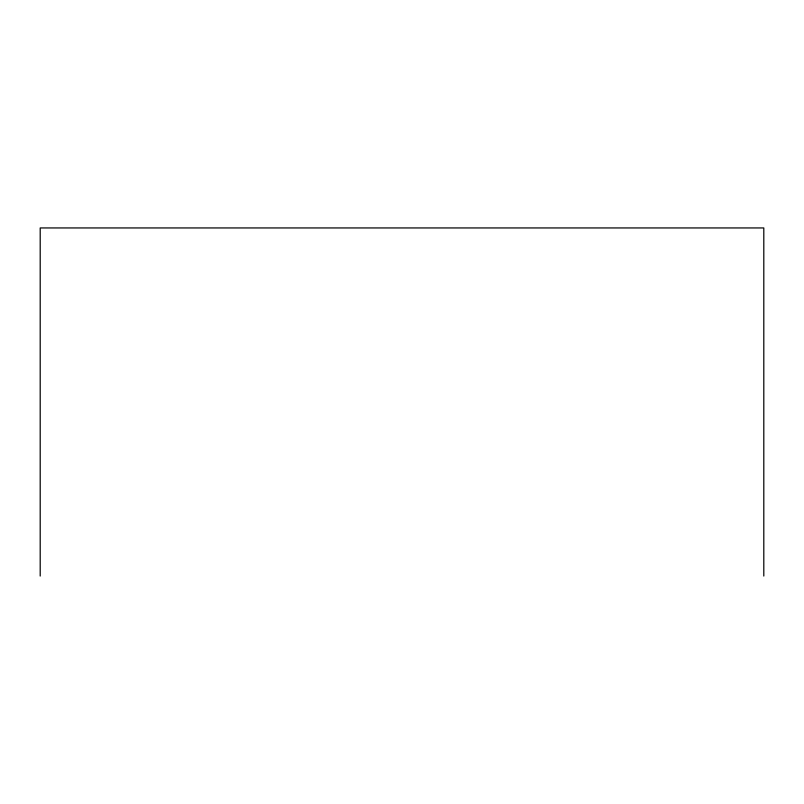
<?xml version="1.0" encoding="UTF-8"?>
<svg xmlns="http://www.w3.org/2000/svg" width="804" height="804" viewBox="0 0 804 804"><rect width="100%" height="100%" fill="white"/><g stroke="black" fill="none" stroke-linecap="round" stroke-linejoin="round"><path stroke-width="1.21" d="M763.8 576.056L763.8 227.944L40.2 227.944L40.2 576.056"/></g></svg>
